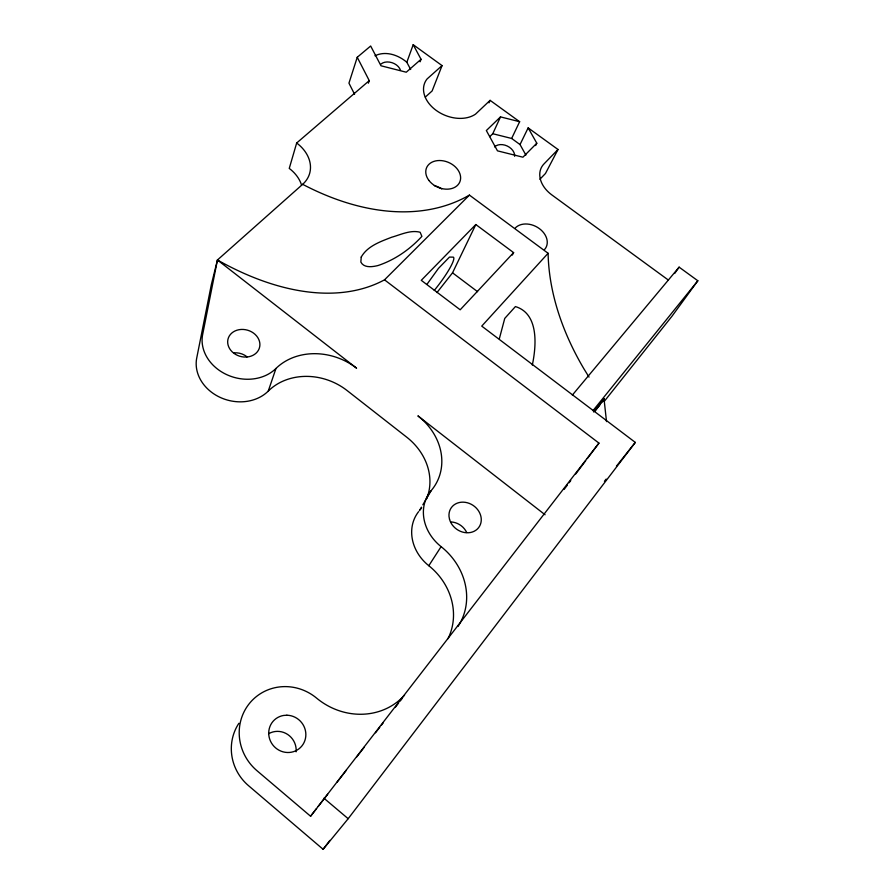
<?xml version="1.0" encoding="UTF-8"?>
<svg xmlns="http://www.w3.org/2000/svg" width="894" height="894" viewBox="0 0 894 894"><rect width="100%" height="100%" fill="white"/><g stroke="black" fill="none" stroke-linecap="round" stroke-linejoin="round"><path stroke-width="1.34" d="M587.347 458.533L598.946 443.1L384.521 279.833A299.747 172.43 53.3 0 1 217.443 259.986L202.77 333.887A41.962 34.989 16.1 0 0 226.338 374.463A41.962 34.989 16.1 0 0 275.967 368.473A59.406 50.477 21.9 0 1 356.572 368.172L217.443 259.986L302.653 184.32A282.314 180.767 55.1 0 0 469.428 195.104L548.1 253.281A305.524 208.425 30.6 0 0 583.983 368.931L589.023 377.1M499.321 338.826L504.752 318.409L515.413 306.575C539.082 313.66 536.355 345.978 532.321 365.054M217.443 259.986L211.386 284.415L196.859 357.354A40.945 34.52 15.7 0 0 219.768 397.215A40.945 34.52 15.7 0 0 268.245 391.114A57.931 49.762 21.8 0 1 347.017 390.488L406.77 437.211A58.49 50.634 27.6 0 1 426.606 498.841M410.67 69.508L406.826 62.267L413.196 44.7L421.04 59.283L406.267 72.213L380.967 65.776L370.664 46.007L357.242 57.272L369.256 80.639L296.674 143.006L289.254 168.418A36.598 28.262 16.5 0 1 301.602 185.203M357.242 57.272L348.951 83.153L354.572 94.283M368.384 83.198L369.256 80.639M268.245 391.114L275.967 368.473M420.113 61.787L421.04 59.283M413.196 44.7L442.061 65.597L432.126 90.942L425.32 97.077M488.996 102.832L490.102 100.351L519.637 121.718L511.647 138.458L492.773 133.731L489.767 136.648M492.773 133.731L500.506 116.89L519.637 121.718M436.976 292.562L452.532 272.826L475.82 224.539L513.614 252.622L512.318 255.047M525.895 155.075L520.029 144.56L528.153 127.887L558.012 149.488L545.463 173.492L539.92 179.247M535.618 145.566L536.802 143.208L528.153 127.887M419.375 510.709L421.454 507.166M422.84 504.797L431.165 490.627A59.987 51.383 27.4 0 0 417.9 415.866L545.061 514.743M447.961 638.718A61.887 55.707 37.3 0 0 428.807 565.712L441.1 546.647A43.504 37.246 34.9 0 1 431.165 490.627M674.668 273.486L679.116 267.15L697.834 280.761L671.986 316.219L604.199 401.451M595.426 410.838L604.02 398.903L606.523 421.599M427.097 284.136L438.429 268.423L449.481 257.081L453.314 257.148A30.43 4.895 -52.9 0 1 434.272 290.405M404.546 695.174A65.631 60.513 38.9 0 1 316.61 698.125A48.835 46.935 47.8 0 0 249.649 703.187A48.835 46.935 47.8 0 0 256.969 770.695L310.576 816.244L598.946 443.1M597.784 407.552L600.176 404.379M601.763 402.266L604.154 399.093M564.125 489.398L567.444 484.984M569.098 482.782L570.763 480.57M575.736 473.965L585.682 460.734M238.888 723.302A47.505 45.885 51.9 0 0 248.487 785.636L323.103 849.3L329.852 840.416M548.1 253.281L481.743 326.12L635.299 442.407L348.179 818.703L323.103 849.3M310.576 816.244L316.554 808.556M318.264 806.354L327.662 794.274M337.06 782.194L346.447 770.114M356.706 756.927L364.394 747.038M375.502 732.767L379.771 727.269M381.481 725.079L383.191 722.877M395.148 707.5L398.568 703.109M400.277 700.907L401.987 698.706M593.65 411.989L604.02 398.903M604.433 481.263L606.154 479.106M616.435 466.154L635.299 442.407M592.957 410.681L697.834 280.761M572.361 395.081L679.116 267.15M513.614 252.622L460.186 309.793L421.275 280.325L475.82 224.539M558.012 149.488L543.977 163.937A27.524 20.014 27.4 0 0 551.799 194.881L668.366 280.068M536.802 143.208L522.934 157.199L497.477 150.851L486.347 130.546L500.506 116.89M384.521 279.833L469.428 195.104M490.102 100.351L475.507 114.153A30.888 22.138 22.7 0 1 436.194 110.398A30.888 22.138 22.7 0 1 427.086 78.951L442.061 65.597M374.988 55.786C385.627 50.578 398.311 54.959 406.826 62.267M511.647 138.458L520.029 144.56M452.532 272.826L477.586 291.69M323.874 798.163L348.179 818.703M515.246 228.015A18.338 13.835 27.6 0 1 539.373 228.618A18.338 13.835 27.6 0 1 544.48 249.627M428.807 565.712A42.409 36.676 35.4 0 1 418.571 511.692M421.722 507.691A58.49 50.634 27.6 0 1 420.18 509.725M451.079 521.951A16.483 14.259 35.4 0 1 466.679 532.466M268.815 733.639A18.461 17.835 51.8 0 1 287.7 734.477A18.461 17.835 51.8 0 1 296.104 751.809M234.116 352.839A15.913 13.421 15.7 0 1 246.912 356.717M434.339 185.639A17.69 13.41 23.4 0 1 441.748 188.925M296.674 143.006A37.436 28.53 16.7 0 1 302.653 184.32M381.023 64.033A11.32 8.102 20.4 0 1 392.008 62.681A11.32 8.102 20.4 0 1 400.501 70.313M494.561 146.907A11.499 8.392 25.1 0 1 507.222 146.001A11.499 8.392 25.1 0 1 514.653 156.294M441.1 546.647A63.541 56.691 36.5 0 1 457.985 626.482M361.221 257.081L360.852 262.087C364.037 268.245 372.541 266.904 378.061 265.518C394.88 259.908 409.988 249.359 421.89 236.362L420.135 232.25C410.659 229.702 400.713 234.697 391.65 237.245C380.531 241.57 367.389 246.073 361.221 257.081M286.885 715.222L283.689 715.446A18.986 18.238 47.8 0 0 272.625 744.724A18.986 18.238 47.8 0 0 304.061 742.545A18.986 18.238 47.8 0 0 286.885 715.222M246.766 357.019L243.95 357.019A16.316 13.6 16.1 0 1 229.289 336.01A16.316 13.6 16.1 0 1 256.6 335.965A16.316 13.6 16.1 0 1 246.766 357.019M449.514 519.235L449.023 516.564A16.908 14.472 34.9 0 1 471.104 504.216A16.908 14.472 34.9 0 1 475.854 530.265A16.908 14.472 34.9 0 1 449.514 519.235M428.941 180.465A18.081 13.522 23.4 0 0 459.024 183.46A18.081 13.522 23.4 0 0 441.614 160.618A18.081 13.522 23.4 0 0 428.941 180.465"/></g></svg>
